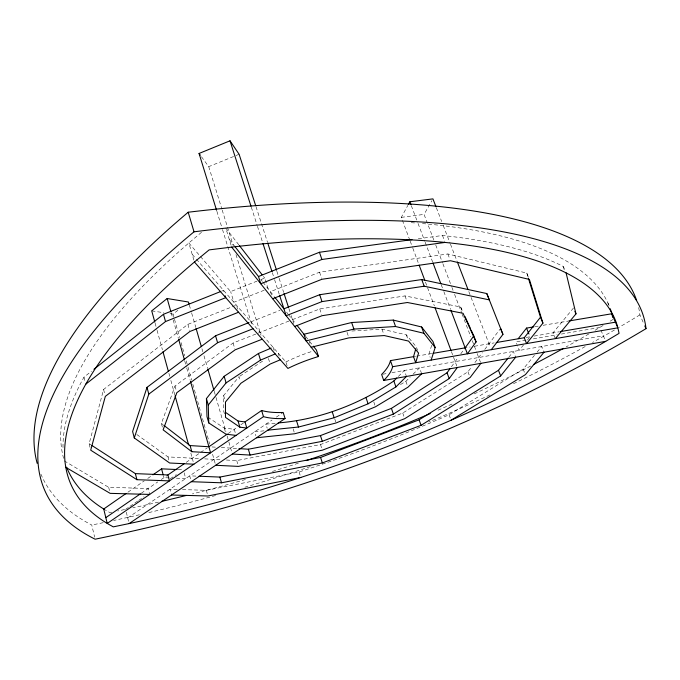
<?xml version="1.0" encoding="UTF-8"?>
<svg xmlns="http://www.w3.org/2000/svg" width="680" height="680" viewBox="0 0 680 680"><rect width="100%" height="100%" fill="white"/><g stroke="black" fill="none" stroke-linecap="round" stroke-linejoin="round"><path stroke-width="0.51" stroke-dasharray="3.4 2.55" d="M90.032 447.397L89.131 443.683L103.598 389.47L187.884 324.351L236.402 305.133L237.634 309.196M431.69 345.287L428.961 354.034L430.219 357.476M162.375 427.091L161.389 423.436L175.015 386.002L233.087 343.009L290.513 320.425M409.844 240.236L401.302 217.353L407.83 205.436M433.849 240.065L424.056 214.404L431.885 200.71M451.418 366.775L458.269 357.315M460.768 353.872L465.129 347.854L470.322 346.97M226.406 460.029L236.733 460.581L320.51 444.55L402.755 413.058L467.959 371.773L471.75 366.741M474.904 362.542L482.341 352.665M484.772 349.426L499.978 329.205M508.852 357.187L513.391 351.458L515.661 357.212M523.6 344.828L519.104 350.464L516.834 344.751M527.459 339.991L529.388 337.577M224.434 413.788L223.66 411.094L223.601 395.615L238.995 376.72L240.38 381.378M182.452 489.591L206.329 490.331L299.106 471.962A921.128 507.781 -15.1 0 0 449.081 414.766L523.158 369.096L534.446 355.385M537.106 352.155L541.756 346.511L544.06 352.206M573.504 307.972L553.01 332.843L555.381 338.615M398.344 376.482L404.337 370.473L406.462 376.457M400.477 384.591L405.875 381.31L410.193 377.051M413.066 374.212L419.534 367.82L421.32 372.784M201.51 232.297L188.836 242.989A604.112 214.82 -23 0 0 63.597 458.363M63.01 447.542A606.126 211.888 -22.9 0 1 83.972 377.153L91.426 371.254M170 313.667L173.043 314.135L177.913 310.31M127.899 492.218L144.305 480.837M147.756 478.44L151.206 476.042M141.236 493.281L157.777 481.908M161.279 479.502L167.892 474.954M186.158 462.392L199.742 453.05M200.575 452.481L207.23 447.899M228.14 433.517L236.742 427.601M240.864 424.762L243.347 423.062M125.579 509.363L129.081 506.965M129.956 506.362L137.836 500.973M138.712 500.378L143.964 496.783M170.23 478.813L176.358 474.614M127.704 517.871L271.991 420.061M276.301 417.146L282.327 413.058M239.878 376.142L263.712 360.392M613.029 319.438L608.906 321.954M603.101 325.465L599.769 327.471A916.071 512.516 -15 0 1 594.337 330.692M201.475 156.757L208.726 166.651L239.105 154.267M221.587 291.168L223.558 290.385L224.655 294.015M193.885 260.108L188.836 242.989L230.648 291.609L256.929 281.172M260.822 279.625L264.716 278.077L268.082 288.694L265.149 289.858M264.172 290.241L233.886 302.243L230.648 291.609M528.266 276.709L526.779 273.079L447.873 253.972L319.558 272.195L270.419 291.661L271.55 295.205M250.928 321.819L280.041 310.335M292.476 319.659L319.762 308.924L405 295.919L460.64 306.969L462.833 311.788M124.593 509.567L117.691 510.994M111.775 512.185L109.811 512.575L105.222 509.923M382.661 374.255L387.821 373.354M391.952 372.631L603.321 335.775M526.082 340.111L515.703 341.896L516.46 343.8M533.35 338.87L557.217 334.773M561.365 334.058L599.769 327.471L600.559 329.315M413.517 356.668L415.582 356.32M416.611 356.142L432.055 353.506M474.478 346.256L494.198 342.89M526.167 337.433L530.026 336.77L529.252 334.841M534.208 336.056L559.258 331.78M534.854 326.689L539.019 325.992M543.175 325.295L569.168 320.926M418.293 238.782L442.485 235.484A583.058 192.933 -14.6 0 1 563.414 266.569L564.935 270.147M401.302 217.353L424.056 214.404M263.984 430.831L254.702 431.783L255.893 435.778M275.162 423.232L265.965 424.15L267.18 428.162M351.9 331.024L381.999 329.154L406.291 334.815L416.347 346.911L417.613 350.421M64.243 460.853L108.672 487.305L148.147 488.529L149.668 494.419M177.259 489.43L169.992 489.209L171.53 495.006M169.099 477.896L163.897 477.692L163.379 475.728M176.367 478.176L185.716 478.541L183.617 470.798M195.942 476.102L189.703 475.847L191.029 480.717M178.168 469.591L183.353 469.829M136.833 434.52L168.002 456.909L199.495 458.592M204.68 458.873L222.275 459.808M211.998 446.947L216.138 447.202M221.315 447.525L237.924 448.562M207.859 417.214L224.281 428.069L234.269 429.301L235.45 433.364M151.725 310.862L163.906 312.732M89.131 443.683L90.907 444.831M161.389 423.436L163.038 424.694M192.194 254.371L195.679 258.375M196.375 259.173L285.88 361.955L287.64 367.506M229.313 239.479L234.498 246.058M261.043 279.752L262.319 281.375M262.964 282.192L274.278 296.556M286.56 312.146L287.87 313.811M288.532 314.653L295.673 323.714M305.873 336.676L307.768 339.082M309.647 341.462L312.724 345.363M238.774 244.775L225.802 228.114L231.089 245.191M263.415 276.411L264.716 278.077M638.639 307.615A642.49 214.778 -14.1 0 1 639.897 314.874L643.56 323.144M607.827 302.812L609.067 305.668M600.95 330.233L605.302 340.416M523.158 369.096L524.62 372.801M436.364 207.748L441.702 221.552M443.233 225.496L450.1 243.236M450.483 244.222L456.969 260.975M468.8 291.533L470.704 296.463M471.087 297.449L490.322 347.14M442.485 235.484L444.771 241.417M447.873 253.972L449.726 258.8M460.64 306.969L462.706 312.375M435.736 245.004L442.519 262.769M442.892 263.755L451.562 286.45M451.937 287.436L453.067 290.402M454.58 294.346L461.737 313.098M462.111 314.083L470.781 336.787M472.285 340.731L476.808 352.572M477.181 353.558L480.598 362.5M411.332 205.717L417.69 222.496M418.064 223.482L424.787 241.255M425.161 242.242L432.633 261.978M441.218 284.682L443.462 290.606M443.836 291.593L450.56 309.357M467.959 371.773L469.404 375.598M410.219 241.23L412.445 247.197M412.82 248.191L418.387 263.118M425.442 282.022L434.358 305.898M451.443 351.662L457.037 366.648M449.081 414.766L450.738 419.296M405 295.919L406.708 300.628M406.291 334.815L408.229 340.187M405.875 381.31L407.618 386.214M381.999 329.154L383.605 333.727M402.755 413.058L404.396 417.741M373.796 401.94L375.122 405.824M347.029 332.282L348.611 336.931M319.558 272.195L321.64 278.383M319.762 308.924L321.7 314.738M334.815 419.067L335.767 421.982M309.341 341.624L309.952 343.502M256.028 206.703L267.418 242.003M276.853 271.252L278.808 277.304M279.131 278.307L283.688 292.425M288.898 308.567L289.867 311.593M291.168 315.622L293.718 323.527M251.32 207.204L257.133 225.309M257.457 226.312L262.616 242.411M272.306 272.595L274.244 278.63M274.567 279.633L279.403 294.721M320.51 444.55L322.005 449.25M278.264 353.2L279.149 356.014M273.113 347.284L274.295 351.075M526.779 273.079L528.029 277.091M293.148 428.85L294.372 432.777M268.422 358.42L269.875 363.111M208.726 166.651L221.893 209.091M222.207 210.103L233.172 245.472M235.994 254.566L261.026 335.282M299.106 471.962L300.237 475.609M216.869 211.276L222.181 228.514M222.496 229.525L252.144 325.762M233.087 343.009L234.838 348.857M223.601 395.615L224.944 400.205M236.733 460.581L238.136 465.426M189.346 305.056L191.394 312.154M191.683 313.174L195.789 327.377M201.934 348.678L202.81 351.721M203.983 355.784L207.494 367.957M214.225 391.289L215.696 396.363M215.985 397.375L225.939 431.868M227.111 435.931L228.574 441.006M228.871 442.017L231.6 451.486M224.281 428.069L225.292 431.579M187.884 324.351L189.635 330.454M173.043 314.135L174.191 318.197M174.48 319.209L179.631 337.493M181.067 342.575L184.79 355.776M186.226 360.85L187.655 365.933M187.944 366.945L191.667 380.146M192.814 384.208L209.712 444.133M212.577 454.291L215.432 464.423M171.198 312.834L172.924 318.971M173.213 319.991L178.389 338.394M184.722 360.885L186.447 367.013M186.737 368.033L190.188 380.307M206.329 490.331L207.63 495.048M175.015 386.002L176.332 390.771M155.1 323.136L156.791 329.281M157.071 330.301L162.418 349.741M168.886 373.277L169.737 376.346M170.858 380.443L174.794 394.765M190.833 453.084L193.179 461.618M168.002 456.909L168.819 459.952M103.598 389.47L104.839 394.4M126.293 512.202L128.647 521.67M83.972 377.153L84.966 381.191M108.672 487.305L109.913 492.346M563.414 266.569L564.4 270.606M40.902 474.138A671.653 238.17 -23.5 0 0 91.757 525.019L94.639 537.166M588.897 333.897A916.071 512.516 -15 0 1 566.202 346.859M530.646 366.036A916.071 512.516 -15 0 1 473.986 393.992M452.03 404.022A916.071 512.516 -15 0 1 435.931 411.111M298.325 463.208A916.071 512.516 -15 0 1 271.43 471.741M245.446 479.502A916.071 512.516 -15 0 1 192.415 493.901M158.508 502.112A916.071 512.516 -15 0 1 132.804 507.833M411.171 222.691A581.204 195.67 -14.5 0 1 416.313 223.065M422.458 223.575A581.204 195.67 -14.5 0 1 609.11 305.771M639.897 314.874A1097.682 664.879 -13.7 0 1 619.029 327.326M614.473 329.987A1097.682 664.879 -13.7 0 1 592.518 342.49M585.165 346.57A1097.682 664.879 -13.7 0 1 511.649 384.6M489.94 394.927A1097.682 664.879 -13.7 0 1 428.842 421.966M310.344 466.59A1097.682 664.879 -13.7 0 1 244.919 487.186M215.569 495.541A1097.682 664.879 -13.7 0 1 146.608 513.094M139.425 514.76A1097.682 664.879 -13.7 0 1 113.619 520.481M103.224 522.673A1097.682 664.879 -13.7 0 1 91.757 525.019M285.88 361.955A74.332 27.387 -18.1 0 1 312.443 351.262"/><path stroke-width="1.02" d="M311.176 347.25L348.925 337.858L384.251 335.554L408.552 341.079L418.565 353.048L415.701 362.738L413.517 356.668L415.786 348.865M431.162 360.06L435.157 347.523L432.905 341.394L421.583 326.978L393.269 320.084L351.645 322.515L303.977 334.262L306.136 340.901L353.898 329.077L395.565 326.519L423.878 333.26L435.157 347.523M248.965 322.592L215.552 335.767L146.999 387.362L132.617 431.494L134.274 437.937L169.635 463.004L193.894 464.202M134.274 437.937L148.801 394.128L146.999 387.362M408.332 204.519L409.844 201.773L432.93 198.883L435.982 206.762M238.969 448.621L248.353 449.208L320.458 435.591L391.416 408.382L447.049 372.793L450.168 368.492M471.163 330.123L473.79 335.903L465.129 347.854L433.092 353.328M232.339 454.044L250.078 455.073L322.286 441.32L393.397 414.086L449.2 378.599L457.351 367.489M473.79 335.903L476.094 341.929L467.381 353.812L450.933 310.344M480.913 363.332L470.127 377.519L404.719 418.684L322.311 450.194L238.408 466.395L215.67 465.273M491.308 349.673L502.945 334.39L500.59 328.398M518.254 338.649L526.541 328.091L533.817 326.868M199.061 476.229L219.87 477.079L320.577 457.436L419.109 419.815L498.474 370.294L508.198 358.012M496.272 342.533L524.237 337.756L540.498 317.22L528.343 278.094M236.045 435.396L226.057 434.214L208.777 422.943L206.992 416.644L206.422 398.582L224.162 376.312L258.459 353.481L271.159 348.109M191.293 481.695L221.493 482.8L322.337 462.961L421.056 425.315L500.659 375.938L515.661 357.212M272.672 298.75L321.946 279.267L450.475 260.738L529.38 279.429L542.929 323.161L526.567 343.587L524.237 337.756M208.777 422.943L208.258 405.042L226.091 382.891L260.5 360.128L275.188 353.923M544.06 352.206L525.36 374.663L451.069 420.206M555.381 338.615L575.986 313.871L566.066 272.833M278.231 422.926C319.566 419.611 359.592 404.115 393.848 380.978L396.848 377.978M267.784 430.168L298.486 427.031L334.161 417.75L368.084 403.801L395.93 386.911L406.462 376.457M421.676 373.771L407.966 387.192L375.453 406.801L336.082 422.96L294.678 433.763L256.488 437.775M225.352 412.258L238.051 421.022L244.996 421.923L261.622 410.49A74.332 27.387 -18.1 0 0 283.186 412.471L285.065 418.531A74.485 27.123 -18.2 0 1 263.483 416.644L107.219 523.421A607.478 209.907 -22.9 0 1 194.446 262.012L209.125 249.892L231.676 247.103A584.307 191.089 -14.6 0 1 617.882 327.82L619.063 333.361L605.702 341.343A924.537 504.552 -15.1 0 1 129.124 523.575L113.288 526.864L109.463 524.748L107.219 523.421L103.734 509.006A604.112 214.82 -23 0 1 66.581 467.202M189.048 304.045L188.462 302.014L167.169 298.52L151.725 310.862L154.819 322.116M93.916 369.291L163.481 314.271L220.6 291.558M85.714 384.225L165.512 321.563L225.751 297.653L225.199 295.834M148.801 394.128L217.591 342.703L253.062 328.738M126.174 493.416L103.734 509.006L104.474 509.464M152.932 474.835L161.568 468.843L177.131 469.548M105.816 517.641L140.369 493.875M91.8 445.409L135.38 473.62L167.892 474.954L184.416 463.59M227.264 434.112L208.896 446.752L190.111 445.579L163.855 425.332M129.124 523.575L285.065 418.531M280.33 359.771L270.173 364.055L240.941 383.24L225.471 402.033L225.479 417.375L239.853 427.168L246.806 428.043L244.996 421.923M216.554 210.256L199.061 153.468L230.01 140.803L239.105 154.267L255.705 205.7M235.152 246.882L258.485 276.505L319.447 252.263L411.986 239.641M445.154 242.411L321.903 259.479L260.772 283.747L258.485 276.505M238.57 312.239L189.924 331.475L105.332 396.372L90.703 450.177L136.927 479.697L169.464 480.887L167.892 474.954M502.945 334.39L486.812 293.556L421.727 279.556L319.685 294.712L283.925 308.805L274.924 297.373M486.812 293.556L489.294 299.88L424.201 286.212L321.988 301.606L286.144 315.716L279.726 295.732M262.242 339.184L235.135 349.826L176.851 392.675L163.115 429.845L191.794 451.69L210.596 452.787L190.476 381.327M294.661 326.451L322.023 315.707L407.397 302.506L463.054 313.276L476.094 341.929M300.798 477.437L207.893 495.992L171.53 495.006M413.517 356.668L390.447 360.613A74.332 27.387 -18.1 0 1 381.633 374.433L383.724 380.46L605.702 341.343M383.724 380.46A74.485 27.123 -18.2 0 0 392.598 366.724L617.882 327.82L611.788 313.769A581.204 195.67 -14.5 0 0 610.24 308.754M560.294 331.602L615.442 322.184M569.168 320.926L611.788 313.769L612.153 315.18M149.668 494.419L110.16 493.357L65.739 467.296M194.446 262.012L287.929 368.424A74.485 27.123 -18.2 0 1 318.521 356.507L316.404 350.038L313.335 346.146M231.676 247.103L318.521 356.507M296.947 325.337L305.243 335.869M239.419 245.599L262.115 274.745M199.061 153.468L200.269 155.117M465.026 316.616L470.288 328.194M644.776 325.899L646 328.661A1109.318 656.344 -13.9 0 1 95.115 539.197A675.495 232.773 -23.4 0 1 194.021 231.812L188.19 212.237A642.49 214.778 -14.1 0 1 636.625 300.433M574.923 311.346L575.986 313.871M540.498 317.22L542.929 323.161M526.541 328.091L528.87 333.88M457.351 261.962L468.035 289.561M498.474 370.294L500.659 375.938M409.844 201.773L410.966 204.731M432.999 262.964L440.844 283.696M419.126 265.106L424.702 280.032M435.098 307.887L451.069 350.668M421.727 279.556L424.201 286.212M447.049 372.793L449.2 378.599M421.583 326.978L423.878 333.26M393.269 320.084L395.565 326.519M419.109 419.815L421.056 425.315M390.447 360.613L392.598 366.724M393.848 380.978L395.93 386.911M391.416 408.382L393.397 414.086M351.645 322.515L353.898 329.077M319.447 252.263L321.903 259.479M366.087 397.919L368.084 403.801M319.685 294.712L321.988 301.606M332.248 411.859L334.161 417.75M267.741 243.015L276.53 270.24M284.01 293.437L288.567 307.555M230.01 140.803L250.996 206.193M262.939 243.415L271.983 271.583M320.458 435.591L322.286 441.32M320.577 457.436L322.337 462.961M296.633 421.09L298.486 427.031M258.459 353.481L260.5 360.128M261.622 410.49L263.483 416.644M215.552 335.767L217.591 342.703M248.353 449.208L250.078 455.073M238.051 421.022L239.853 427.168M224.162 376.312L226.091 382.891M196.078 328.389L201.348 346.655M207.791 368.968L213.936 390.277M206.422 398.582L208.258 405.042M219.87 477.079L221.493 482.8M167.169 298.52L170.909 311.814M178.679 339.413L184.433 359.856M163.481 314.271L165.512 321.563M190.111 445.579L191.794 451.69M162.979 351.789L168.326 371.229M175.075 395.786L188.589 444.898M161.568 468.843L163.124 474.742M135.38 473.62L136.927 479.697M612.314 315.894L612.629 317.305M194.021 231.812A645.966 209.78 -14.3 0 1 646 328.661M37.179 463.344A671.653 238.17 -23.5 0 1 188.19 212.237M563.499 348.364A916.071 512.516 -15 0 1 533.417 364.591M430.219 413.567A916.071 512.516 -15 0 1 306.272 460.589M186.371 495.423A916.071 512.516 -15 0 1 161.611 501.398"/></g></svg>
